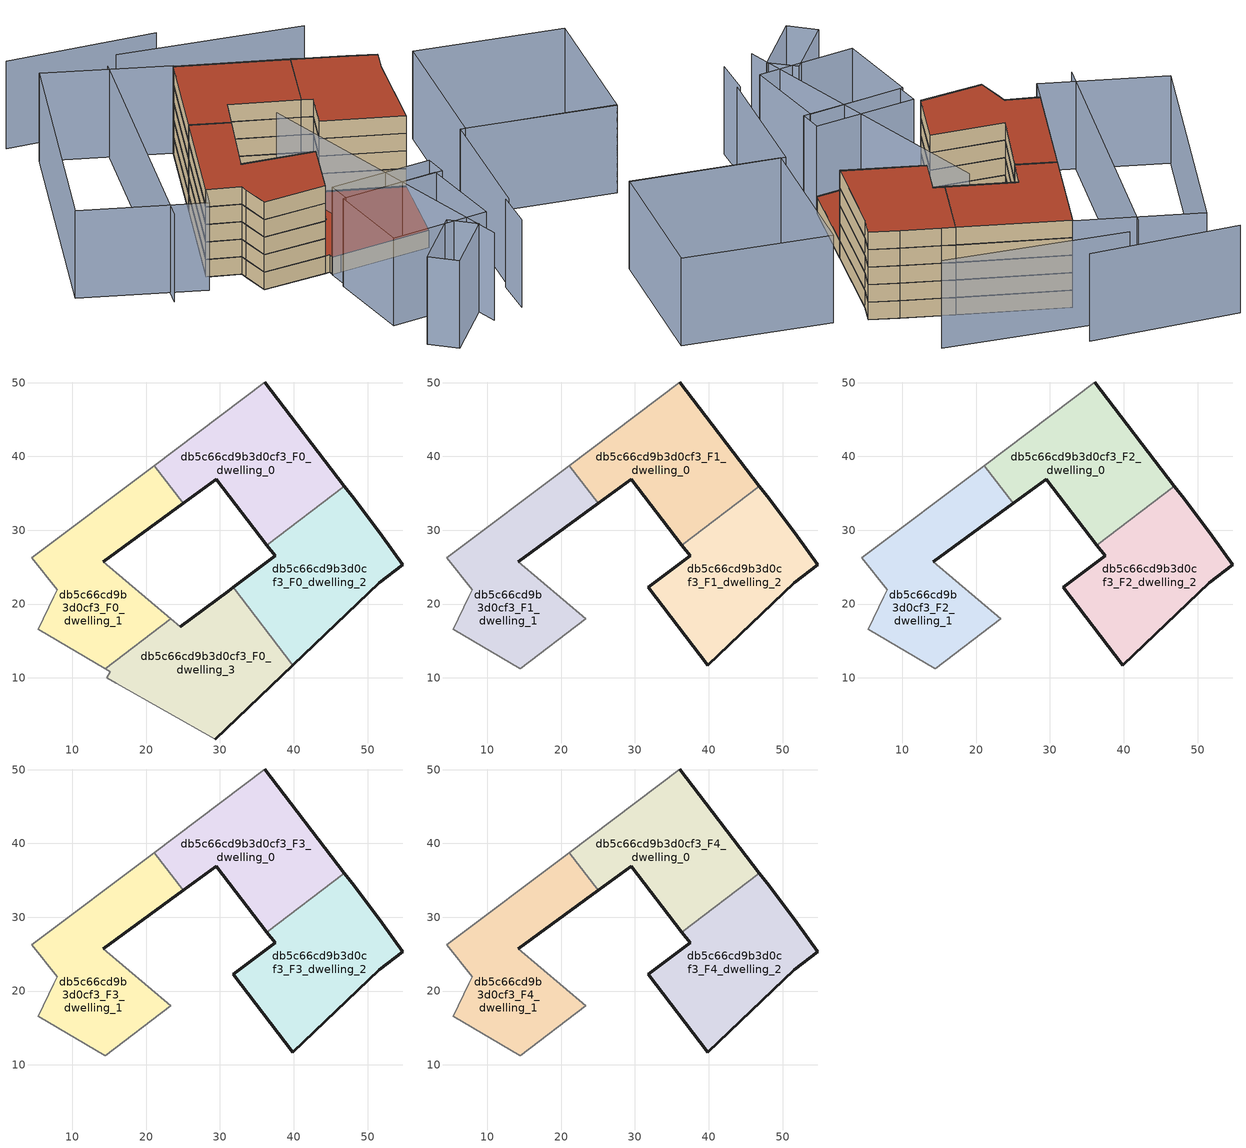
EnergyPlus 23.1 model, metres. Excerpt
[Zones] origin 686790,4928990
db5c66cd9b3d0cf3_F0_dwelling_0
 floor ground (EU_floor_Construction): 46.84,35.99 36.06,50.08 21.08,38.77 25,33.64 29.51,36.94 36.38,27.99 z0
 wall outside (EU_wall_Construction): 36.38,27.99 29.51,36.94 25,33.64 / 36.06,50.08 46.84,35.99 z0:3
 wall adiabatic (EU_wall_Construction): 21.08,38.77 36.06,50.08 z0:3
 wall to db5c66cd9b3d0cf3_F0_dwelling_1 (EU_wall_Construction): 25,33.64 21.08,38.77 z0:3
 wall to db5c66cd9b3d0cf3_F0_dwelling_2 (EU_wall_Construction): 46.84,35.99 36.38,27.99 z0:3
db5c66cd9b3d0cf3_F0_dwelling_1
 floor ground (EU_floor_Construction): 23.35,18.03 14.2,25.74 25,33.64 21.08,38.77 4.49,26.24 7.96,21.97 7.5,21 5.38,16.6 14.45,11.21 z0
 wall outside (EU_wall_Construction): 25,33.64 14.2,25.74 z0:3
 wall adiabatic (EU_wall_Construction): 14.2,25.74 23.35,18.03 / 14.45,11.21 5.38,16.6 7.5,21 7.96,21.97 4.49,26.24 21.08,38.77 z0:3
 wall to db5c66cd9b3d0cf3_F0_dwelling_3 (EU_wall_Construction): 23.35,18.03 14.45,11.21 z0:3
db5c66cd9b3d0cf3_F0_dwelling_2
 floor ground (EU_floor_Construction): 51.59,22.86 54.79,25.31 51.96,29.21 48.17,34.25 46.84,35.99 36.38,27.99 37.49,26.54 31.79,22.28 39.87,11.71 z0
 wall outside (EU_wall_Construction): 46.84,35.99 48.17,34.25 51.96,29.21 54.79,25.31 51.59,22.86 39.87,11.71 / 31.79,22.28 37.49,26.54 36.38,27.99 z0:3
 wall to db5c66cd9b3d0cf3_F0_dwelling_3 (EU_wall_Construction): 39.87,11.71 31.79,22.28 z0:3
db5c66cd9b3d0cf3_F0_dwelling_3
 floor ground (EU_floor_Construction): 39.87,11.71 31.79,22.28 31.1,21.76 24.65,16.93 23.35,18.03 14.45,11.21 15.14,10.8 14.68,10.02 15.98,9.28 29.37,1.72 z0
 wall outside (EU_wall_Construction): 24.65,16.93 31.1,21.76 31.79,22.28 / 39.87,11.71 29.37,1.72 z0:3
 wall adiabatic (EU_wall_Construction): 29.37,1.72 15.98,9.28 14.68,10.02 15.14,10.8 14.45,11.21 / 23.35,18.03 24.65,16.93 z0:3
 roof outside (EU_roof_Construction): 31.79,22.28 39.87,11.71 29.37,1.72 15.98,9.28 14.68,10.02 15.14,10.8 14.45,11.21 23.35,18.03 24.65,16.93 31.1,21.76 z3
db5c66cd9b3d0cf3_F1_dwelling_0
 floor to db5c66cd9b3d0cf3_F0_dwelling_0 (EU_floor_Construction): 46.84,35.99 36.06,50.08 21.08,38.77 25,33.64 29.51,36.94 36.38,27.99 z3
 wall outside (EU_wall_Construction): 36.38,27.99 29.51,36.94 25,33.64 / 36.06,50.08 46.84,35.99 z3:6
 wall adiabatic (EU_wall_Construction): 21.08,38.77 36.06,50.08 z3:6
 wall to db5c66cd9b3d0cf3_F1_dwelling_1 (EU_wall_Construction): 25,33.64 21.08,38.77 z3:6
 wall to db5c66cd9b3d0cf3_F1_dwelling_2 (EU_wall_Construction): 46.84,35.99 36.38,27.99 z3:6
db5c66cd9b3d0cf3_F1_dwelling_1
 floor to db5c66cd9b3d0cf3_F0_dwelling_1 (EU_floor_Construction): 23.35,18.03 14.2,25.74 25,33.64 21.08,38.77 4.49,26.24 7.96,21.97 7.5,21 5.38,16.6 14.45,11.21 z3
 wall outside (EU_wall_Construction): 25,33.64 14.2,25.74 z3:6
 wall adiabatic (EU_wall_Construction): 14.2,25.74 23.35,18.03 14.45,11.21 5.38,16.6 7.5,21 7.96,21.97 4.49,26.24 21.08,38.77 z3:6
db5c66cd9b3d0cf3_F1_dwelling_2
 floor to db5c66cd9b3d0cf3_F0_dwelling_2 (EU_floor_Construction): 51.59,22.86 54.79,25.31 51.96,29.21 48.17,34.25 46.84,35.99 36.38,27.99 37.49,26.54 31.79,22.28 39.87,11.71 z3
 wall outside (EU_wall_Construction): 46.84,35.99 48.17,34.25 51.96,29.21 54.79,25.31 51.59,22.86 39.87,11.71 31.79,22.28 37.49,26.54 36.38,27.99 z3:6
db5c66cd9b3d0cf3_F2_dwelling_0
 floor to db5c66cd9b3d0cf3_F1_dwelling_0 (EU_floor_Construction): 46.84,35.99 36.06,50.08 21.08,38.77 25,33.64 29.51,36.94 36.38,27.99 z6
 wall outside (EU_wall_Construction): 36.38,27.99 29.51,36.94 25,33.64 / 36.06,50.08 46.84,35.99 z6:9
 wall adiabatic (EU_wall_Construction): 21.08,38.77 36.06,50.08 z6:9
 wall to db5c66cd9b3d0cf3_F2_dwelling_1 (EU_wall_Construction): 25,33.64 21.08,38.77 z6:9
 wall to db5c66cd9b3d0cf3_F2_dwelling_2 (EU_wall_Construction): 46.84,35.99 36.38,27.99 z6:9
db5c66cd9b3d0cf3_F2_dwelling_1
 floor to db5c66cd9b3d0cf3_F1_dwelling_1 (EU_floor_Construction): 23.35,18.03 14.2,25.74 25,33.64 21.08,38.77 4.49,26.24 7.96,21.97 7.5,21 5.38,16.6 14.45,11.21 z6
 wall outside (EU_wall_Construction): 25,33.64 14.2,25.74 z6:9
 wall adiabatic (EU_wall_Construction): 14.2,25.74 23.35,18.03 14.45,11.21 5.38,16.6 7.5,21 7.96,21.97 4.49,26.24 21.08,38.77 z6:9
db5c66cd9b3d0cf3_F2_dwelling_2
 floor to db5c66cd9b3d0cf3_F1_dwelling_2 (EU_floor_Construction): 51.59,22.86 54.79,25.31 51.96,29.21 48.17,34.25 46.84,35.99 36.38,27.99 37.49,26.54 31.79,22.28 39.87,11.71 z6
 wall outside (EU_wall_Construction): 46.84,35.99 48.17,34.25 51.96,29.21 54.79,25.31 51.59,22.86 39.87,11.71 31.79,22.28 37.49,26.54 36.38,27.99 z6:9
db5c66cd9b3d0cf3_F3_dwelling_0
 floor to db5c66cd9b3d0cf3_F2_dwelling_0 (EU_floor_Construction): 46.84,35.99 36.06,50.08 21.08,38.77 25,33.64 29.51,36.94 36.38,27.99 z9
 wall outside (EU_wall_Construction): 36.38,27.99 29.51,36.94 25,33.64 / 36.06,50.08 46.84,35.99 z9:12
 wall adiabatic (EU_wall_Construction): 21.08,38.77 36.06,50.08 z9:12
 wall to db5c66cd9b3d0cf3_F3_dwelling_1 (EU_wall_Construction): 25,33.64 21.08,38.77 z9:12
 wall to db5c66cd9b3d0cf3_F3_dwelling_2 (EU_wall_Construction): 46.84,35.99 36.38,27.99 z9:12
db5c66cd9b3d0cf3_F3_dwelling_1
 floor to db5c66cd9b3d0cf3_F2_dwelling_1 (EU_floor_Construction): 23.35,18.03 14.2,25.74 25,33.64 21.08,38.77 4.49,26.24 7.96,21.97 7.5,21 5.38,16.6 14.45,11.21 z9
 wall outside (EU_wall_Construction): 25,33.64 14.2,25.74 z9:12
 wall adiabatic (EU_wall_Construction): 14.2,25.74 23.35,18.03 14.45,11.21 5.38,16.6 7.5,21 7.96,21.97 4.49,26.24 21.08,38.77 z9:12
db5c66cd9b3d0cf3_F3_dwelling_2
 floor to db5c66cd9b3d0cf3_F2_dwelling_2 (EU_floor_Construction): 51.59,22.86 54.79,25.31 51.96,29.21 48.17,34.25 46.84,35.99 36.38,27.99 37.49,26.54 31.79,22.28 39.87,11.71 z9
 wall outside (EU_wall_Construction): 46.84,35.99 48.17,34.25 51.96,29.21 54.79,25.31 51.59,22.86 39.87,11.71 31.79,22.28 37.49,26.54 36.38,27.99 z9:12
db5c66cd9b3d0cf3_F4_dwelling_0
 floor to db5c66cd9b3d0cf3_F3_dwelling_0 (EU_floor_Construction): 46.84,35.99 36.06,50.08 21.08,38.77 25,33.64 29.51,36.94 36.38,27.99 z12
 wall outside (EU_wall_Construction): 36.38,27.99 29.51,36.94 25,33.64 / 36.06,50.08 46.84,35.99 z12:15
 wall adiabatic (EU_wall_Construction): 21.08,38.77 36.06,50.08 z12:15
 wall to db5c66cd9b3d0cf3_F4_dwelling_1 (EU_wall_Construction): 25,33.64 21.08,38.77 z12:15
 wall to db5c66cd9b3d0cf3_F4_dwelling_2 (EU_wall_Construction): 46.84,35.99 36.38,27.99 z12:15
 roof outside (EU_roof_Construction): 36.06,50.08 46.84,35.99 36.38,27.99 29.51,36.94 25,33.64 21.08,38.77 z15
db5c66cd9b3d0cf3_F4_dwelling_1
 floor to db5c66cd9b3d0cf3_F3_dwelling_1 (EU_floor_Construction): 23.35,18.03 14.2,25.74 25,33.64 21.08,38.77 4.49,26.24 7.96,21.97 7.5,21 5.38,16.6 14.45,11.21 z12
 wall outside (EU_wall_Construction): 25,33.64 14.2,25.74 z12:15
 wall adiabatic (EU_wall_Construction): 14.2,25.74 23.35,18.03 14.45,11.21 5.38,16.6 7.5,21 7.96,21.97 4.49,26.24 21.08,38.77 z12:15
 roof outside (EU_roof_Construction): 21.08,38.77 25,33.64 14.2,25.74 23.35,18.03 14.45,11.21 5.38,16.6 7.5,21 7.96,21.97 4.49,26.24 z15
db5c66cd9b3d0cf3_F4_dwelling_2
 floor to db5c66cd9b3d0cf3_F3_dwelling_2 (EU_floor_Construction): 51.59,22.86 54.79,25.31 51.96,29.21 48.17,34.25 46.84,35.99 36.38,27.99 37.49,26.54 31.79,22.28 39.87,11.71 z12
 wall outside (EU_wall_Construction): 46.84,35.99 48.17,34.25 51.96,29.21 54.79,25.31 51.59,22.86 39.87,11.71 31.79,22.28 37.49,26.54 36.38,27.99 z12:15
 roof outside (EU_roof_Construction): 48.17,34.25 51.96,29.21 54.79,25.31 51.59,22.86 39.87,11.71 31.79,22.28 37.49,26.54 36.38,27.99 46.84,35.99 z15
shading: 31.12,58.67 -4.65,26.45 / 19.91,-19.86 24.3,-14.52 / 31.01,29.18 14.28,-18.27 / 24.68,-14.83 40.27,2.59 / 40.27,2.59 58.75,-13.95 / 57.03,39.4 34.96,59.4 / 43.97,57.66 24.79,72.72 / 36.23,50.21 1.14,23.71 / 1.14,23.71 -11.12,39.95 / -11.12,39.95 23.97,66.45 / 23.97,66.45 36.23,50.21 / 2.62,-13.37 14.23,-10.05 / 14.23,-10.05 15.61,-14.89 / 15.61,-14.89 4,-18.22 / 4,-18.22 2.62,-13.37 / 12.32,6.88 26.6,-0.98 / 26.6,-0.98 19.51,-13.86 / 19.51,-13.86 5.23,-6 / 5.23,-6 12.32,6.88 / 14.62,10.06 29.37,1.72 / 29.37,1.72 27.46,-1.66 / 27.46,-1.66 12.71,6.67 / 12.71,6.67 14.62,10.06 / 40.84,2.08 58.18,21.19 / 58.18,21.19 76.01,5.01 / 76.01,5.01 58.67,-14.1 / 58.67,-14.1 40.84,2.08 z0:15
[Building]
EU S2 Campaign: North Axis=0; Terrain=City; Solar Distribution=FullExterior
[Site:Location]
Bologna: Latitude=44.5; Longitude=11.25; Time Zone=1; Elevation=37
[SizingPeriod:WeatherFileDays]
AnnualSizingPeriod: Begin Month=1; Begin Day of Month=1; End Month=12; End Day of Month=31; Day of Week for Start Day=Monday; Use Weather File Daylight Saving Period=No; Use Weather File Rain and Snow Indicators=No
[MATERIAL]
EU_InternalMass_Material: Roughness=MediumRough; Thickness=0.1; Conductivity=1; Density=1800; Specific Heat=900; Thermal Absorptance=0.9; Solar Absorptance=0.7; Visible Absorptance=0.7
[MATERIAL:NOMASS] Roughness=MediumRough; Thermal Absorptance=0.9; Solar Absorptance=0.7; Visible Absorptance=0.7
Name | Thermal Resistance
EU_wall_NoMass | 0.905828
EU_roof_NoMass | 0.37593
EU_floor_NoMass | 0.67114
[CONSTRUCTION]
EU_wall_Construction: EU_wall_NoMass
EU_roof_Construction: EU_roof_NoMass
EU_floor_Construction: EU_floor_NoMass
EU_InternalMass_Construction: EU_InternalMass_Material
[ZONE] Type=1; Multiplier=1; Ceiling Height=autocalculate; Floor Area=autocalculate; Part of Total Floor Area=Yes
Name | Volume
db5c66cd9b3d0cf3_F0_dwelling_0; db5c66cd9b3d0cf3_F1_dwelling_0; db5c66cd9b3d0cf3_F2_dwelling_0; db5c66cd9b3d0cf3_F3_dwelling_0; db5c66cd9b3d0cf3_F4_dwelling_0 | 811.893
db5c66cd9b3d0cf3_F0_dwelling_1 | 811.888
db5c66cd9b3d0cf3_F1_dwelling_1; db5c66cd9b3d0cf3_F2_dwelling_1; db5c66cd9b3d0cf3_F3_dwelling_1; db5c66cd9b3d0cf3_F4_dwelling_1 | 811.887
db5c66cd9b3d0cf3_F0_dwelling_2 | 811.833
db5c66cd9b3d0cf3_F1_dwelling_2; db5c66cd9b3d0cf3_F2_dwelling_2; db5c66cd9b3d0cf3_F3_dwelling_2; db5c66cd9b3d0cf3_F4_dwelling_2 | 811.835
db5c66cd9b3d0cf3_F0_dwelling_3 | 811.884
[INTERNALMASS] Construction=EU_InternalMass_Construction
Name | Zone or ZoneList | Surface Area
db5c66cd9b3d0cf3_F0_dwelling_0_EU_InternalMass | db5c66cd9b3d0cf3_F0_dwelling_0 | 270.631
db5c66cd9b3d0cf3_F0_dwelling_1_EU_InternalMass | db5c66cd9b3d0cf3_F0_dwelling_1 | 270.629
db5c66cd9b3d0cf3_F0_dwelling_2_EU_InternalMass | db5c66cd9b3d0cf3_F0_dwelling_2 | 270.612
db5c66cd9b3d0cf3_F0_dwelling_3_EU_InternalMass | db5c66cd9b3d0cf3_F0_dwelling_3 | 270.628
db5c66cd9b3d0cf3_F1_dwelling_0_EU_InternalMass | db5c66cd9b3d0cf3_F1_dwelling_0 | 360.834
db5c66cd9b3d0cf3_F1_dwelling_1_EU_InternalMass | db5c66cd9b3d0cf3_F1_dwelling_1 | 360.829
db5c66cd9b3d0cf3_F1_dwelling_2_EU_InternalMass | db5c66cd9b3d0cf3_F1_dwelling_2 | 360.83
db5c66cd9b3d0cf3_F2_dwelling_0_EU_InternalMass | db5c66cd9b3d0cf3_F2_dwelling_0 | 360.834
db5c66cd9b3d0cf3_F2_dwelling_1_EU_InternalMass | db5c66cd9b3d0cf3_F2_dwelling_1 | 360.829
db5c66cd9b3d0cf3_F2_dwelling_2_EU_InternalMass | db5c66cd9b3d0cf3_F2_dwelling_2 | 360.83
db5c66cd9b3d0cf3_F3_dwelling_0_EU_InternalMass | db5c66cd9b3d0cf3_F3_dwelling_0 | 360.834
db5c66cd9b3d0cf3_F3_dwelling_1_EU_InternalMass | db5c66cd9b3d0cf3_F3_dwelling_1 | 360.829
db5c66cd9b3d0cf3_F3_dwelling_2_EU_InternalMass | db5c66cd9b3d0cf3_F3_dwelling_2 | 360.83
db5c66cd9b3d0cf3_F4_dwelling_0_EU_InternalMass | db5c66cd9b3d0cf3_F4_dwelling_0 | 360.834
db5c66cd9b3d0cf3_F4_dwelling_1_EU_InternalMass | db5c66cd9b3d0cf3_F4_dwelling_1 | 360.829
db5c66cd9b3d0cf3_F4_dwelling_2_EU_InternalMass | db5c66cd9b3d0cf3_F4_dwelling_2 | 360.83
[OTHEREQUIPMENT] Fuel Type=Electricity; Design Level Calculation Method=Watts/Area; Power per Zone Floor Area=1; Fraction Latent=0; Fraction Radiant=0; Fraction Lost=0; Carbon Dioxide Generation Rate=0; EndUse Subcategory=EU_Step8_InternalGains
Name | Zone or ZoneList or Space or SpaceList | Schedule
EU_Step8_InternalGain_db5c66cd9b3d0cf3_F0_dwelling_0_f000 | db5c66cd9b3d0cf3_F0_dwelling_0 | EU_Step8_GainSchedule_db5c66cd9b3d0cf3_F0_dwelling_0_f000
EU_Step8_InternalGain_db5c66cd9b3d0cf3_F0_dwelling_1_f000 | db5c66cd9b3d0cf3_F0_dwelling_1 | EU_Step8_GainSchedule_db5c66cd9b3d0cf3_F0_dwelling_1_f000
EU_Step8_InternalGain_db5c66cd9b3d0cf3_F0_dwelling_2_f000 | db5c66cd9b3d0cf3_F0_dwelling_2 | EU_Step8_GainSchedule_db5c66cd9b3d0cf3_F0_dwelling_2_f000
EU_Step8_InternalGain_db5c66cd9b3d0cf3_F0_dwelling_3_f000 | db5c66cd9b3d0cf3_F0_dwelling_3 | EU_Step8_GainSchedule_db5c66cd9b3d0cf3_F0_dwelling_3_f000
EU_Step8_InternalGain_db5c66cd9b3d0cf3_F1_dwelling_0_f000 | db5c66cd9b3d0cf3_F1_dwelling_0 | EU_Step8_GainSchedule_db5c66cd9b3d0cf3_F1_dwelling_0_f000
EU_Step8_InternalGain_db5c66cd9b3d0cf3_F1_dwelling_1_f000 | db5c66cd9b3d0cf3_F1_dwelling_1 | EU_Step8_GainSchedule_db5c66cd9b3d0cf3_F1_dwelling_1_f000
EU_Step8_InternalGain_db5c66cd9b3d0cf3_F1_dwelling_2_f000 | db5c66cd9b3d0cf3_F1_dwelling_2 | EU_Step8_GainSchedule_db5c66cd9b3d0cf3_F1_dwelling_2_f000
EU_Step8_InternalGain_db5c66cd9b3d0cf3_F2_dwelling_0_f000 | db5c66cd9b3d0cf3_F2_dwelling_0 | EU_Step8_GainSchedule_db5c66cd9b3d0cf3_F2_dwelling_0_f000
EU_Step8_InternalGain_db5c66cd9b3d0cf3_F2_dwelling_1_f000 | db5c66cd9b3d0cf3_F2_dwelling_1 | EU_Step8_GainSchedule_db5c66cd9b3d0cf3_F2_dwelling_1_f000
EU_Step8_InternalGain_db5c66cd9b3d0cf3_F2_dwelling_2_f000 | db5c66cd9b3d0cf3_F2_dwelling_2 | EU_Step8_GainSchedule_db5c66cd9b3d0cf3_F2_dwelling_2_f000
EU_Step8_InternalGain_db5c66cd9b3d0cf3_F3_dwelling_0_f000 | db5c66cd9b3d0cf3_F3_dwelling_0 | EU_Step8_GainSchedule_db5c66cd9b3d0cf3_F3_dwelling_0_f000
EU_Step8_InternalGain_db5c66cd9b3d0cf3_F3_dwelling_1_f000 | db5c66cd9b3d0cf3_F3_dwelling_1 | EU_Step8_GainSchedule_db5c66cd9b3d0cf3_F3_dwelling_1_f000
EU_Step8_InternalGain_db5c66cd9b3d0cf3_F3_dwelling_2_f000 | db5c66cd9b3d0cf3_F3_dwelling_2 | EU_Step8_GainSchedule_db5c66cd9b3d0cf3_F3_dwelling_2_f000
EU_Step8_InternalGain_db5c66cd9b3d0cf3_F4_dwelling_0_f000 | db5c66cd9b3d0cf3_F4_dwelling_0 | EU_Step8_GainSchedule_db5c66cd9b3d0cf3_F4_dwelling_0_f000
EU_Step8_InternalGain_db5c66cd9b3d0cf3_F4_dwelling_1_f000 | db5c66cd9b3d0cf3_F4_dwelling_1 | EU_Step8_GainSchedule_db5c66cd9b3d0cf3_F4_dwelling_1_f000
EU_Step8_InternalGain_db5c66cd9b3d0cf3_F4_dwelling_2_f000 | db5c66cd9b3d0cf3_F4_dwelling_2 | EU_Step8_GainSchedule_db5c66cd9b3d0cf3_F4_dwelling_2_f000
[ZONEVENTILATION:DESIGNFLOWRATE] Schedule=EU_AlwaysOn; Design Flow Rate Calculation Method=AirChanges/Hour; Air Changes per Hour=0.73129; Ventilation Type=Natural; Fan Pressure Rise=0; Fan Total Efficiency=1; Constant Term Coefficient=1; Temperature Term Coefficient=0; Velocity Term Coefficient=0; Velocity Squared Term Coefficient=0; Minimum Indoor Temperature=-100; Maximum Indoor Temperature=100; Delta Temperature=-100; Minimum Outdoor Temperature=-100; Maximum Outdoor Temperature=100; Maximum Wind Speed=40
Name | Zone or ZoneList or Space or SpaceList
EU_ConstantAir_db5c66cd9b3d0cf3_F0_dwelling_0 | db5c66cd9b3d0cf3_F0_dwelling_0
EU_ConstantAir_db5c66cd9b3d0cf3_F0_dwelling_1 | db5c66cd9b3d0cf3_F0_dwelling_1
EU_ConstantAir_db5c66cd9b3d0cf3_F0_dwelling_2 | db5c66cd9b3d0cf3_F0_dwelling_2
EU_ConstantAir_db5c66cd9b3d0cf3_F0_dwelling_3 | db5c66cd9b3d0cf3_F0_dwelling_3
EU_ConstantAir_db5c66cd9b3d0cf3_F1_dwelling_0 | db5c66cd9b3d0cf3_F1_dwelling_0
EU_ConstantAir_db5c66cd9b3d0cf3_F1_dwelling_1 | db5c66cd9b3d0cf3_F1_dwelling_1
EU_ConstantAir_db5c66cd9b3d0cf3_F1_dwelling_2 | db5c66cd9b3d0cf3_F1_dwelling_2
EU_ConstantAir_db5c66cd9b3d0cf3_F2_dwelling_0 | db5c66cd9b3d0cf3_F2_dwelling_0
EU_ConstantAir_db5c66cd9b3d0cf3_F2_dwelling_1 | db5c66cd9b3d0cf3_F2_dwelling_1
EU_ConstantAir_db5c66cd9b3d0cf3_F2_dwelling_2 | db5c66cd9b3d0cf3_F2_dwelling_2
EU_ConstantAir_db5c66cd9b3d0cf3_F3_dwelling_0 | db5c66cd9b3d0cf3_F3_dwelling_0
EU_ConstantAir_db5c66cd9b3d0cf3_F3_dwelling_1 | db5c66cd9b3d0cf3_F3_dwelling_1
EU_ConstantAir_db5c66cd9b3d0cf3_F3_dwelling_2 | db5c66cd9b3d0cf3_F3_dwelling_2
EU_ConstantAir_db5c66cd9b3d0cf3_F4_dwelling_0 | db5c66cd9b3d0cf3_F4_dwelling_0
EU_ConstantAir_db5c66cd9b3d0cf3_F4_dwelling_1 | db5c66cd9b3d0cf3_F4_dwelling_1
EU_ConstantAir_db5c66cd9b3d0cf3_F4_dwelling_2 | db5c66cd9b3d0cf3_F4_dwelling_2
[HVACTEMPLATE:THERMOSTAT] Constant Heating Setpoint=20; Constant Cooling Setpoint=50
EU_HeatOnly_db5c66cd9b3d0cf3_F0_dwelling_0; EU_HeatOnly_db5c66cd9b3d0cf3_F0_dwelling_1; EU_HeatOnly_db5c66cd9b3d0cf3_F0_dwelling_2; EU_HeatOnly_db5c66cd9b3d0cf3_F0_dwelling_3; EU_HeatOnly_db5c66cd9b3d0cf3_F1_dwelling_0; EU_HeatOnly_db5c66cd9b3d0cf3_F1_dwelling_1; EU_HeatOnly_db5c66cd9b3d0cf3_F1_dwelling_2; EU_HeatOnly_db5c66cd9b3d0cf3_F2_dwelling_0; EU_HeatOnly_db5c66cd9b3d0cf3_F2_dwelling_1; EU_HeatOnly_db5c66cd9b3d0cf3_F2_dwelling_2; EU_HeatOnly_db5c66cd9b3d0cf3_F3_dwelling_0; EU_HeatOnly_db5c66cd9b3d0cf3_F3_dwelling_1; EU_HeatOnly_db5c66cd9b3d0cf3_F3_dwelling_2; EU_HeatOnly_db5c66cd9b3d0cf3_F4_dwelling_0; EU_HeatOnly_db5c66cd9b3d0cf3_F4_dwelling_1; EU_HeatOnly_db5c66cd9b3d0cf3_F4_dwelling_2
[HVACTEMPLATE:ZONE:IDEALLOADSAIRSYSTEM] System Availability Schedule=EU_AlwaysOn; Maximum Heating Supply Air Temperature=50; Minimum Cooling Supply Air Temperature=13; Maximum Heating Supply Air Humidity Ratio=0.0156; Minimum Cooling Supply Air Humidity Ratio=0.0077; Heating Limit=NoLimit; Cooling Limit=NoLimit; Heating Availability Schedule=EU_AlwaysOn; Cooling Availability Schedule=EU_CoolingOff; Dehumidification Control Type=ConstantSensibleHeatRatio; Cooling Sensible Heat Ratio=0.7; Dehumidification Setpoint=60; Humidification Control Type=None; Humidification Setpoint=30; Outdoor Air Method=None; Outdoor Air Flow Rate per Person=0.00944; Outdoor Air Flow Rate per Zone Floor Area=0; Outdoor Air Flow Rate per Zone=0; Demand Controlled Ventilation Type=None; Outdoor Air Economizer Type=NoEconomizer; Heat Recovery Type=None; Sensible Heat Recovery Effectiveness=0.7; Latent Heat Recovery Effectiveness=0.65
Name | Template Thermostat
db5c66cd9b3d0cf3_F0_dwelling_0 | EU_HeatOnly_db5c66cd9b3d0cf3_F0_dwelling_0
db5c66cd9b3d0cf3_F0_dwelling_1 | EU_HeatOnly_db5c66cd9b3d0cf3_F0_dwelling_1
db5c66cd9b3d0cf3_F0_dwelling_2 | EU_HeatOnly_db5c66cd9b3d0cf3_F0_dwelling_2
db5c66cd9b3d0cf3_F0_dwelling_3 | EU_HeatOnly_db5c66cd9b3d0cf3_F0_dwelling_3
db5c66cd9b3d0cf3_F1_dwelling_0 | EU_HeatOnly_db5c66cd9b3d0cf3_F1_dwelling_0
db5c66cd9b3d0cf3_F1_dwelling_1 | EU_HeatOnly_db5c66cd9b3d0cf3_F1_dwelling_1
db5c66cd9b3d0cf3_F1_dwelling_2 | EU_HeatOnly_db5c66cd9b3d0cf3_F1_dwelling_2
db5c66cd9b3d0cf3_F2_dwelling_0 | EU_HeatOnly_db5c66cd9b3d0cf3_F2_dwelling_0
db5c66cd9b3d0cf3_F2_dwelling_1 | EU_HeatOnly_db5c66cd9b3d0cf3_F2_dwelling_1
db5c66cd9b3d0cf3_F2_dwelling_2 | EU_HeatOnly_db5c66cd9b3d0cf3_F2_dwelling_2
db5c66cd9b3d0cf3_F3_dwelling_0 | EU_HeatOnly_db5c66cd9b3d0cf3_F3_dwelling_0
db5c66cd9b3d0cf3_F3_dwelling_1 | EU_HeatOnly_db5c66cd9b3d0cf3_F3_dwelling_1
db5c66cd9b3d0cf3_F3_dwelling_2 | EU_HeatOnly_db5c66cd9b3d0cf3_F3_dwelling_2
db5c66cd9b3d0cf3_F4_dwelling_0 | EU_HeatOnly_db5c66cd9b3d0cf3_F4_dwelling_0
db5c66cd9b3d0cf3_F4_dwelling_1 | EU_HeatOnly_db5c66cd9b3d0cf3_F4_dwelling_1
db5c66cd9b3d0cf3_F4_dwelling_2 | EU_HeatOnly_db5c66cd9b3d0cf3_F4_dwelling_2
[SIZING:ZONE] Zone Cooling Design Supply Air Temperature Input Method=SupplyAirTemperature; Zone Cooling Design Supply Air Temperature=13; Zone Heating Design Supply Air Temperature Input Method=SupplyAirTemperature; Zone Heating Design Supply Air Temperature=50; Zone Cooling Design Supply Air Humidity Ratio=0.008; Zone Heating Design Supply Air Humidity Ratio=0.008; Cooling Design Air Flow Method=DesignDay; Cooling Design Air Flow Rate=0; Cooling Minimum Air Flow per Zone Floor Area=0.000762; Cooling Minimum Air Flow=0; Cooling Minimum Air Flow Fraction=0.2; Heating Design Air Flow Method=DesignDay; Heating Design Air Flow Rate=0; Heating Maximum Air Flow per Zone Floor Area=0.002032; Heating Maximum Air Flow=0.141576; Heating Maximum Air Flow Fraction=0.3; Account for Dedicated Outdoor Air System=No; Dedicated Outdoor Air System Control Strategy=NeutralSupplyAir; Dedicated Outdoor Air Low Setpoint Temperature for Design=autosize; Dedicated Outdoor Air High Setpoint Temperature for Design=autosize; Zone Load Sizing Method=Sensible Load Only No Latent Load; Zone Latent Cooling Design Supply Air Humidity Ratio Input Method=HumidityRatioDifference; Zone Cooling Design Supply Air Humidity Ratio Difference=0.005; Zone Latent Heating Design Supply Air Humidity Ratio Input Method=HumidityRatioDifference; Zone Humidification Design Supply Air Humidity Ratio Difference=0.005
db5c66cd9b3d0cf3_F0_dwelling_0; db5c66cd9b3d0cf3_F0_dwelling_1; db5c66cd9b3d0cf3_F0_dwelling_2; db5c66cd9b3d0cf3_F0_dwelling_3; db5c66cd9b3d0cf3_F1_dwelling_0; db5c66cd9b3d0cf3_F1_dwelling_1; db5c66cd9b3d0cf3_F1_dwelling_2; db5c66cd9b3d0cf3_F2_dwelling_0; db5c66cd9b3d0cf3_F2_dwelling_1; db5c66cd9b3d0cf3_F2_dwelling_2; db5c66cd9b3d0cf3_F3_dwelling_0; db5c66cd9b3d0cf3_F3_dwelling_1; db5c66cd9b3d0cf3_F3_dwelling_2; db5c66cd9b3d0cf3_F4_dwelling_0; db5c66cd9b3d0cf3_F4_dwelling_1; db5c66cd9b3d0cf3_F4_dwelling_2
[SCHEDULE:CONSTANT]
Name | Hourly Value
EU_AlwaysOn | 1
EU_CoolingOff | 0
[SCHEDULE:FILE] Column Number=1; Rows to Skip at Top=0; Number of Hours of Data=8760; Column Separator=Comma; Interpolate to Timestep=No; Minutes per Item=60; Adjust Schedule for Daylight Savings=Yes
Name | File
EU_Step8_GainSchedule_db5c66cd9b3d0cf3_F0_dwelling_0_f000 | ../../schedules/db5c66cd9b3d0cf3/db5c66cd9b3d0cf3_F0_dwelling_0_f000_gain.csv
EU_Step8_GainSchedule_db5c66cd9b3d0cf3_F0_dwelling_1_f000 | ../../schedules/db5c66cd9b3d0cf3/db5c66cd9b3d0cf3_F0_dwelling_1_f000_gain.csv
EU_Step8_GainSchedule_db5c66cd9b3d0cf3_F0_dwelling_2_f000 | ../../schedules/db5c66cd9b3d0cf3/db5c66cd9b3d0cf3_F0_dwelling_2_f000_gain.csv
EU_Step8_GainSchedule_db5c66cd9b3d0cf3_F0_dwelling_3_f000 | ../../schedules/db5c66cd9b3d0cf3/db5c66cd9b3d0cf3_F0_dwelling_3_f000_gain.csv
EU_Step8_GainSchedule_db5c66cd9b3d0cf3_F1_dwelling_0_f000 | ../../schedules/db5c66cd9b3d0cf3/db5c66cd9b3d0cf3_F1_dwelling_0_f000_gain.csv
EU_Step8_GainSchedule_db5c66cd9b3d0cf3_F1_dwelling_1_f000 | ../../schedules/db5c66cd9b3d0cf3/db5c66cd9b3d0cf3_F1_dwelling_1_f000_gain.csv
EU_Step8_GainSchedule_db5c66cd9b3d0cf3_F1_dwelling_2_f000 | ../../schedules/db5c66cd9b3d0cf3/db5c66cd9b3d0cf3_F1_dwelling_2_f000_gain.csv
EU_Step8_GainSchedule_db5c66cd9b3d0cf3_F2_dwelling_0_f000 | ../../schedules/db5c66cd9b3d0cf3/db5c66cd9b3d0cf3_F2_dwelling_0_f000_gain.csv
EU_Step8_GainSchedule_db5c66cd9b3d0cf3_F2_dwelling_1_f000 | ../../schedules/db5c66cd9b3d0cf3/db5c66cd9b3d0cf3_F2_dwelling_1_f000_gain.csv
EU_Step8_GainSchedule_db5c66cd9b3d0cf3_F2_dwelling_2_f000 | ../../schedules/db5c66cd9b3d0cf3/db5c66cd9b3d0cf3_F2_dwelling_2_f000_gain.csv
EU_Step8_GainSchedule_db5c66cd9b3d0cf3_F3_dwelling_0_f000 | ../../schedules/db5c66cd9b3d0cf3/db5c66cd9b3d0cf3_F3_dwelling_0_f000_gain.csv
EU_Step8_GainSchedule_db5c66cd9b3d0cf3_F3_dwelling_1_f000 | ../../schedules/db5c66cd9b3d0cf3/db5c66cd9b3d0cf3_F3_dwelling_1_f000_gain.csv
EU_Step8_GainSchedule_db5c66cd9b3d0cf3_F3_dwelling_2_f000 | ../../schedules/db5c66cd9b3d0cf3/db5c66cd9b3d0cf3_F3_dwelling_2_f000_gain.csv
EU_Step8_GainSchedule_db5c66cd9b3d0cf3_F4_dwelling_0_f000 | ../../schedules/db5c66cd9b3d0cf3/db5c66cd9b3d0cf3_F4_dwelling_0_f000_gain.csv
EU_Step8_GainSchedule_db5c66cd9b3d0cf3_F4_dwelling_1_f000 | ../../schedules/db5c66cd9b3d0cf3/db5c66cd9b3d0cf3_F4_dwelling_1_f000_gain.csv
EU_Step8_GainSchedule_db5c66cd9b3d0cf3_F4_dwelling_2_f000 | ../../schedules/db5c66cd9b3d0cf3/db5c66cd9b3d0cf3_F4_dwelling_2_f000_gain.csv
